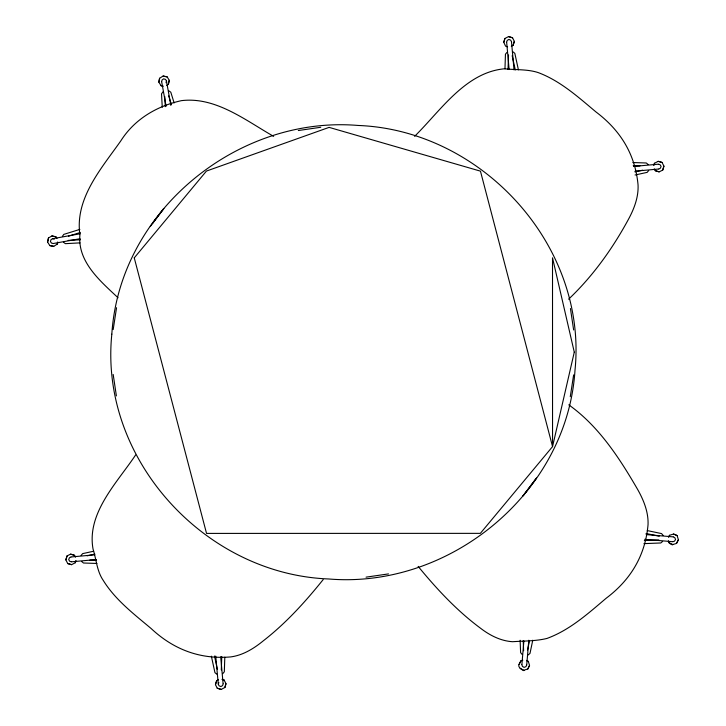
<?xml version="1.0" encoding="UTF-8"?>
<svg xmlns="http://www.w3.org/2000/svg" width="726" height="726" viewBox="0 0 726 726"><rect width="100%" height="100%" fill="white"/><g stroke="black" fill="none" stroke-linecap="round" stroke-linejoin="round"><path stroke-width="1.09" d="M224.806 657.184L224.325 671.786L222.773 673.646M504.969 68.816L505.45 54.214L507.002 52.354M221.294 669.944L221.757 656.476M508.028 69.524L508.527 54.931M521.894 664.481L523.882 640.94M520.134 668.337C530.407 673.474 516.703 668.945 519.026 664.517L520.914 660.814L522.82 660.261M526.731 664.88L528.809 640.232M668.973 542.667C678.084 546.642 667.711 544.573 668.419 540.761M673.574 534.027L677.304 535.634L673.574 534.027L669.599 535.271L668.728 537.058M113.192 329.54L116.55 307.706M570.273 396.732L573.631 374.897M56.973 238.509L55.947 236.812L51.873 235.95L48.47 238.01L47.607 242.076L49.831 245.597L53.742 246.341L57.254 244.118L57.626 242.166M163.023 86.058L161.072 85.686L158.849 82.165L159.593 78.263L163.114 76.03L167.18 76.902L169.249 80.296L168.378 84.37L166.681 85.405M166.063 82.755L166.435 80.804L165.455 79.388L163.613 78.844L162.079 79.987L161.662 81.666M532.766 640.214L529.989 653.409L528.138 654.979M57.853 242.194L57.254 244.118M527.557 649.97L529.417 641.185M75.495 557.141L74.615 555.354L70.631 554.138L67.064 555.898L65.848 559.882L67.763 563.576L71.584 564.665L75.286 562.75L75.822 560.835M218.844 682.458L218.299 684.373L219.152 685.87L220.94 686.569L222.564 685.562L223.136 683.937M218.453 679.772L216.675 680.652L215.459 684.636L217.21 688.203L221.194 689.419L224.888 687.504L225.977 683.683L224.062 679.981L222.156 679.436M507.574 46.782L505.586 46.174L503.799 42.317L504.888 38.496L508.581 36.581L512.565 37.797L514.317 41.364L513.101 45.348L511.322 46.228M653.954 165.165L654.498 163.25L658.192 161.335L662.021 162.424L663.927 166.118L662.711 170.102L659.144 171.862L655.17 170.646L654.289 168.859M76.048 560.889L75.286 562.75M653.736 165.111L654.498 163.25M506.648 42.063L507.211 40.438L508.844 39.431L510.623 40.13L511.476 41.627M523.845 670.225L527.82 668.991L529.553 665.406L528.31 661.44L526.522 660.569M668.519 536.968L669.599 535.271M672.684 544.554L676.496 543.447L678.393 539.736L677.149 535.761M62.391 236.377L63.779 234.389L79.878 229.389M526.704 665.17L525.86 666.677L524.081 667.385L522.448 666.386L521.867 664.762M81.076 555.49L82.628 553.629L93.609 551.243M648.708 170.51L647.156 172.371L635.068 174.993M49.831 245.597L53.742 246.341M55.947 236.812L51.873 235.95M161.072 85.686L162.996 86.276M167.18 76.902L163.114 76.03M152.433 223.581L163.722 208.616M523.092 495.822L535.715 479.096M150.318 226.412L163.704 208.689M523.119 495.749L536.505 478.026M135.59 455.002C117.303 482.481 86.467 513.064 93.055 549.101C96.358 559.492 96.876 571.117 103.192 580.319C115.189 599.785 133.793 613.96 151.053 628.462C173.686 649.616 200.104 659.526 230.705 656.921C243.083 655.279 253.982 648.463 263.465 640.695C286.026 623.135 305.347 601.809 323.179 579.584M134.274 257.839L206.447 171.064L329.105 127.377L480.449 171.145L552.55 446.599L480.349 533.356L206.538 533.41L134.246 257.821M67.763 563.576L71.584 564.665M74.615 555.354L70.631 554.138M512.565 37.797L508.581 36.581M217.21 688.203L221.194 689.419M224.062 679.981L222.201 679.218M655.17 170.646L659.144 171.862M662.021 162.424L658.192 161.335M414.6 136.334C440.31 111.087 465.384 72.282 504.561 68.779C515.705 70.059 527.303 69.061 538.084 72.546C560.2 80.777 578.096 96.975 595.919 111.904C620.585 130.462 635.259 154.411 638.054 184.967C638.644 197.445 633.907 209.397 627.999 220.141C612.218 249.136 592.579 276.479 568.603 299.194M162.914 91.875L161.526 93.863L162.261 107.33M662.629 541.414L660.778 542.975L643.935 543.638M528.31 661.44L526.613 660.361M658.89 169.013L660.388 168.16L661.087 166.381L660.079 164.748L658.455 164.185M70.894 556.987L69.387 557.84L68.689 559.619L69.696 561.252L71.329 561.815M672.92 541.714L674.545 541.133L675.543 539.5L674.835 537.721L673.329 536.877M68.507 236.159L80.296 232.483M634.923 171.871L642.601 170.193M87.184 555.807L94.861 554.129M158.849 82.165L159.593 78.263M169.249 80.296L168.378 84.37M52.662 238.709L80.332 233.736M47.607 242.076L48.47 238.01M53.515 243.482L80.078 238.718M298.322 130.535L320.756 127.277M366.058 577.152L388.492 573.903M503.799 42.317L504.888 38.496M514.317 41.364L513.101 45.348M633.526 166.435L658.164 164.203M663.927 166.118L662.711 170.102M635.087 171.173L658.6 169.04M71.175 556.96L94.698 554.827M65.848 559.882L67.064 555.898M71.611 561.797L96.249 559.564M215.459 684.636L216.675 680.652M225.977 683.683L224.888 687.504M68.135 240.415L80.468 239.771M80.032 242.874L65.44 243.664L63.452 242.284M644.334 540.543L658.918 539.953M632.827 162.542L646.303 162.987L648.164 164.539M96.957 563.458L83.472 563.013L81.611 561.461M633.235 165.637L639.969 165.873M89.806 560.127L96.54 560.363M646.149 534.581L673.047 536.85M678.393 539.736L676.496 543.447M644.624 539.318L672.639 541.687M519.026 664.517L520.914 660.814M529.553 665.406L527.82 668.991M54.332 239.135L52.381 238.754L50.956 239.734L50.421 241.576L51.564 243.11L53.234 243.537M647.274 530.579L661.577 533.592L663.137 535.443M646.049 533.465L659.226 536.26M168.813 90.823L170.801 92.202L174.131 102.938M273.666 136.37C245.624 120.434 215.613 96.458 181.418 100.651C156.834 106.087 134.546 119.155 120.788 140.898C101.44 168.432 74.687 198.452 79.905 234.788C77.364 261.85 100.333 281.098 118.039 297.76M512.973 51.809L514.834 53.361L518.409 69.832M216.802 674.191L214.941 672.639L211.366 656.168M568.767 404.845C598.75 426.126 619.532 458.16 637.755 489.651C643.753 500.341 648.563 512.257 648.037 524.726C645.296 555.317 630.948 579.611 606.183 598.233C588.024 613.606 569.674 630.168 546.959 638.444C535.743 641.194 524 640.913 512.529 641.711C500.695 640.976 489.751 635.332 480.494 628.208C456.872 610.711 436.743 589.022 418.149 566.398M522.166 654.471L520.606 652.62L520.115 640.268M168.695 95.859L171.372 104.435M512.175 55.72L515.297 69.977M214.488 656.023L217.364 669.181M166.481 81.085L170.855 105.433M161.707 81.938L166.082 106.295M570.436 308.532L573.64 329.967M113.183 374.462L116.387 395.906M511.503 41.908L514.044 69.914M506.666 42.344L509.107 69.224M220.677 656.776L223.109 683.656M215.74 656.086L218.272 684.092M164.775 96.567L165.31 106.649M523.219 640.659L523.627 650.759M111.822 334.16C99.09 458.759 204.85 574.212 328.624 578.967C449.585 589.14 567.305 492.727 574.992 370.278C587.733 245.678 481.964 130.226 358.199 125.462C237.23 115.298 119.518 211.711 111.822 334.16M574.275 352.201L552.55 446.599L552.513 257.794L574.302 352.219"/></g></svg>
